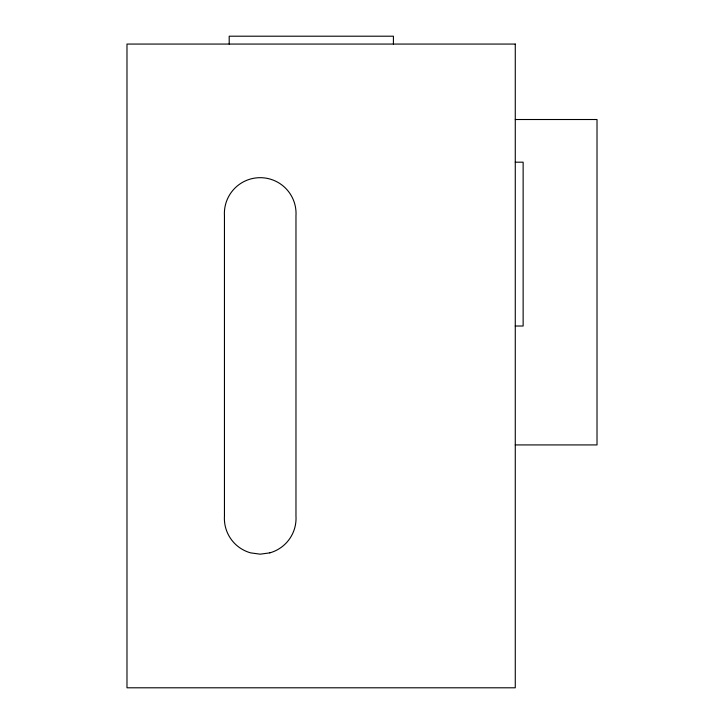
<?xml version="1.0" encoding="UTF-8"?>
<svg xmlns="http://www.w3.org/2000/svg" width="724" height="724" viewBox="0 0 724 724"><rect width="100%" height="100%" fill="white"/><g stroke="black" fill="none" stroke-linecap="round" stroke-linejoin="round"><path stroke-width="1.09" d="M515.271 119.514L597.019 119.514L597.019 444.925L515.271 444.925M515.271 162.185L523.135 162.185L523.135 326.017L515.271 326.017M393.413 44.064L393.413 36.2L229.2 36.2L229.2 44.064M269.844 552.855L260.215 554.177L250.576 552.855A35.829 35.829 0 0 1 224.449 516.121L224.449 215.743A35.829 35.829 0 0 1 260.215 177.679A35.829 35.829 0 0 1 295.971 215.743L295.971 516.121A35.829 35.829 0 0 1 269.844 552.855M515.271 44.064L126.981 44.064L126.981 687.8L515.271 687.8L515.271 44.064"/></g></svg>
